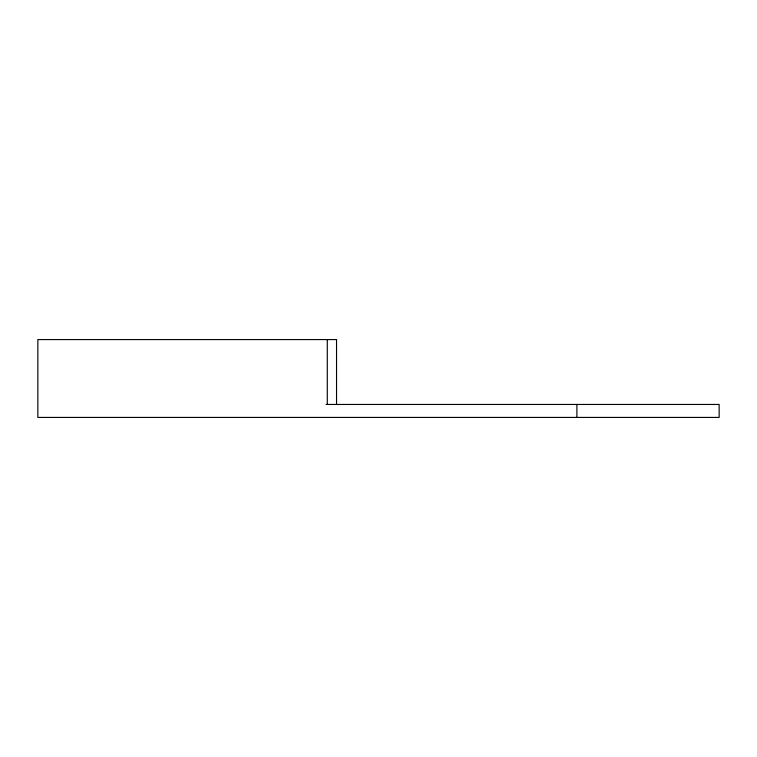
<?xml version="1.0" encoding="UTF-8"?>
<svg xmlns="http://www.w3.org/2000/svg" width="757" height="757" viewBox="0 0 757 757"><rect width="100%" height="100%" fill="white"/><g stroke="black" fill="none" stroke-linecap="round" stroke-linejoin="round"><path stroke-width="1.14" d="M326.116 404.456L719.15 404.456L719.15 417.429L37.85 417.429L37.85 339.571L336.543 339.571L336.543 404.456M576.891 404.456L576.891 417.429M327.289 339.571L327.289 404.456"/></g></svg>
